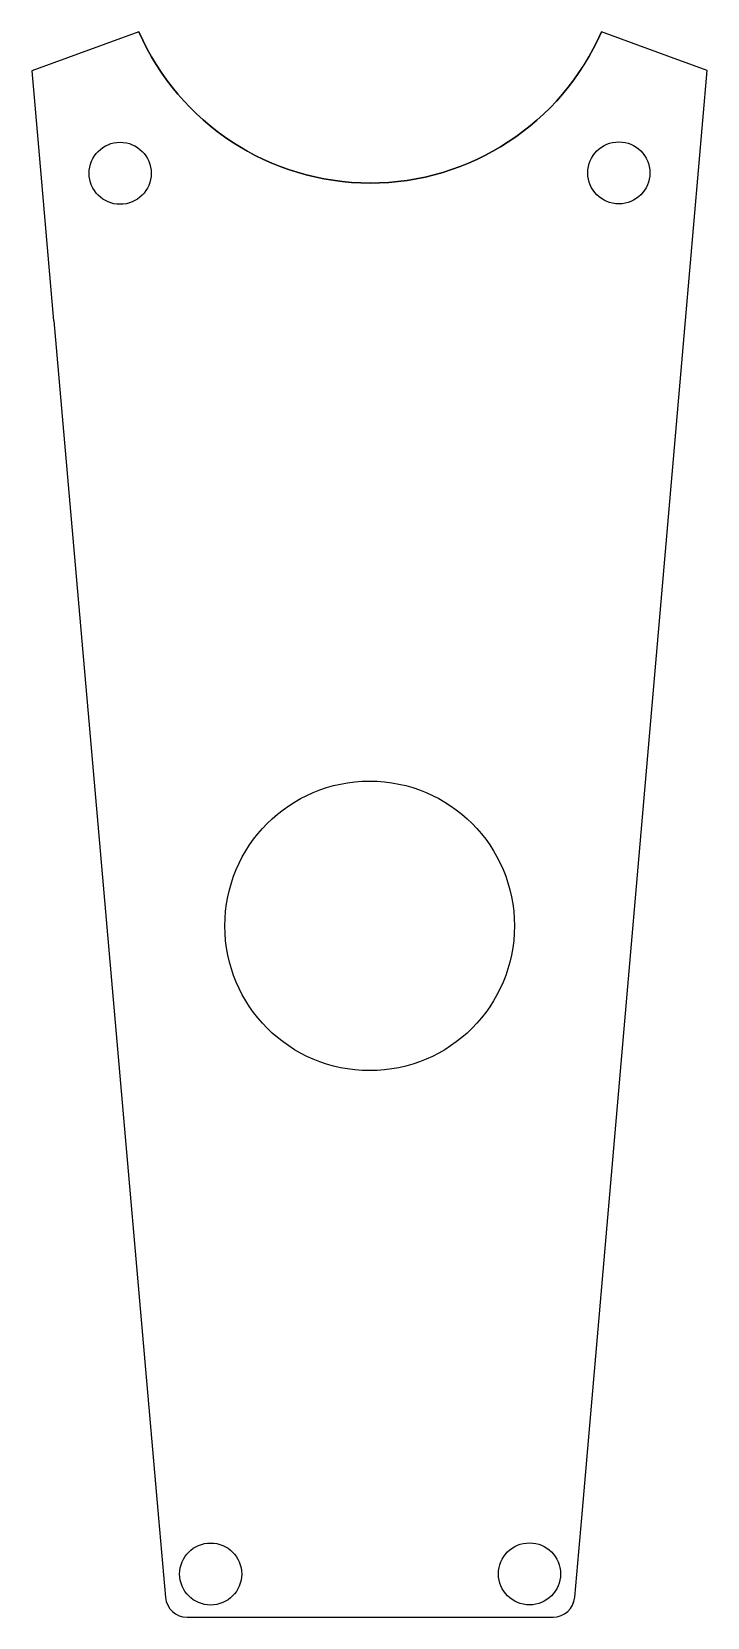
# Model space of a CAD drawing. Header units: millimetres. Extents: x -135.3 to -102.6, y 4.7 to 81.4.
import ezdxf

# ---------------------------------------------------------------- set-up
doc = ezdxf.new("R2010")
doc.units = ezdxf.units.MM
doc.layers.get('0').update_dxf_attribs({"linetype": 'CONTINUOUS'})

msp = doc.modelspace()

# ---------------------------------------------------------------- linework, layer by layer
for p, q in [((-130.106, 81.359), (-135.286, 79.473)), ((-104.531, 80.178), (-107.749, 81.348)), ((-102.629, 79.488), (-104.531, 80.178)), ((-135.286, 79.473), (-134.961, 75.777)), ((-103.681, 67.389), (-102.629, 79.488)), ((-134.961, 75.777), (-134.225, 67.374)), ((-134.225, 67.374), (-134.22, 67.374)), ((-134.22, 67.374), (-129.157, 9.495)), ((-108.7, 9.506), (-103.681, 67.389)), ((-129.157, 9.495), (-128.821, 5.656)), ((-109.036, 5.666), (-108.7, 9.506)), ((-127.774, 4.697), (-110.081, 4.707))]:
    msp.add_line(p, q)
msp.add_lwpolyline([(-102.629, 79.488), (-104.531, 80.178), (-107.749, 81.348, -0.654231), (-130.106, 81.359), (-135.286, 79.473), (-134.961, 75.777), (-134.225, 67.374), (-134.22, 67.374), (-129.157, 9.495), (-128.821, 5.656, 0.38904), (-127.774, 4.697), (-110.081, 4.707, 0.388718), (-109.036, 5.666), (-108.7, 9.506), (-103.681, 67.389)], format="xyb", close=True)
for centre, radius in [((-131.011, 74.514), 1.5), ((-131.011, 74.514), 1.5), ((-106.904, 74.533), 1.5), ((-106.904, 74.533), 1.5), ((-118.95, 38.127), 7), ((-118.95, 38.127), 7), ((-126.636, 6.789), 1.5), ((-126.636, 6.789), 1.5), ((-111.222, 6.795), 1.5), ((-111.222, 6.795), 1.5)]:
    msp.add_circle(centre, radius)
for centre, radius, start, end in [((-118.925, 86.24), 12.2, 203.58536, 336.36117), ((-127.775, 5.747), 1.05, 185, 270.03205), ((-110.082, 5.757), 1.05, 270.03205, 355)]:
    msp.add_arc(centre, radius, start, end)

doc.saveas('drawing.dxf')
